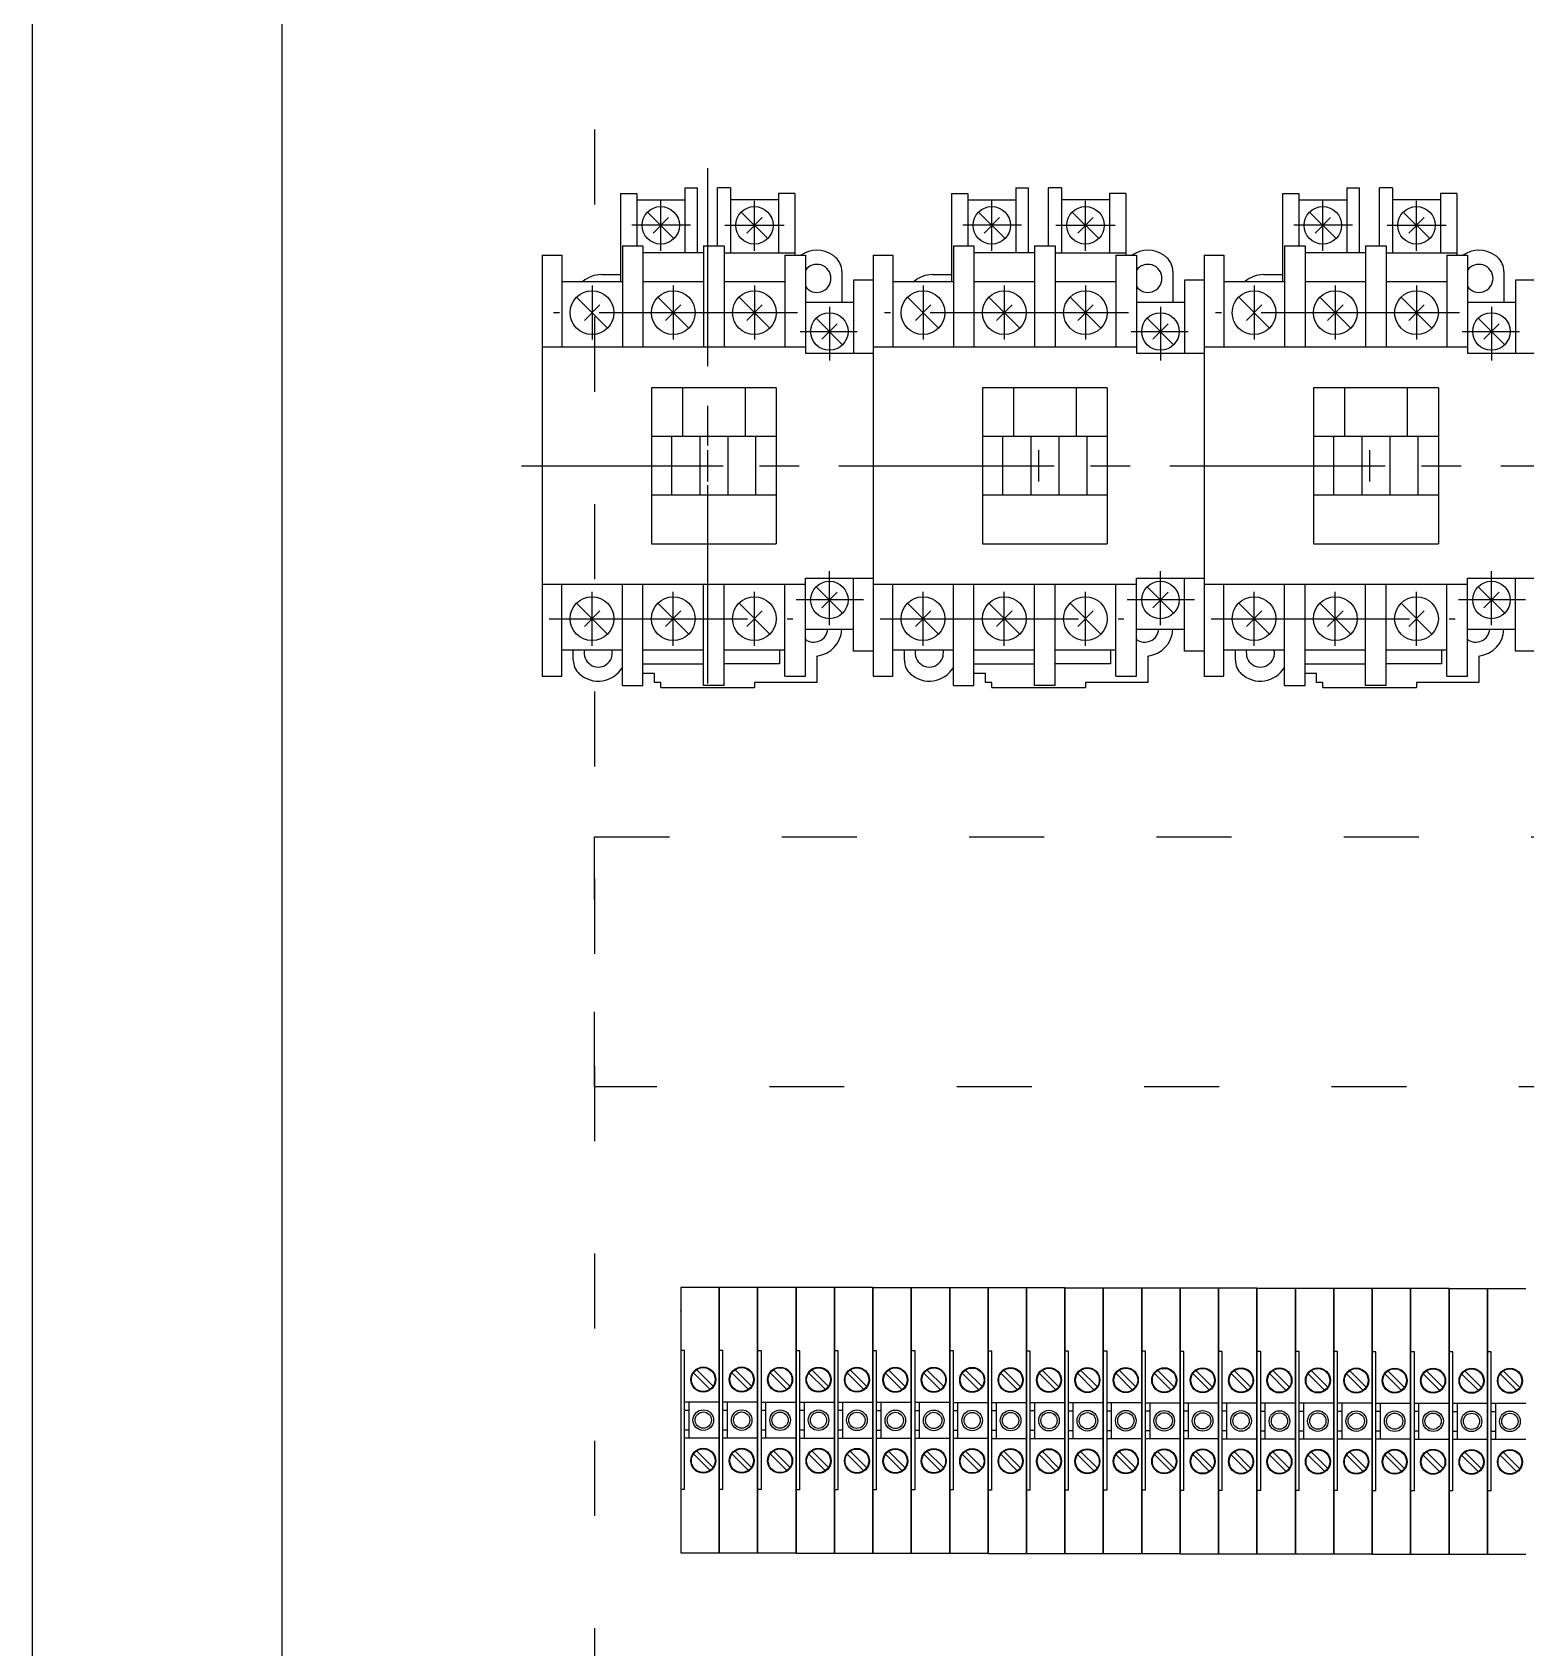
# Model space of a CAD drawing. Header units: millimetres. Extents: x 14879 to 38758, y -20740 to 1136.
# Drawn here: x 35722.1 to 35961.2, y -7383.9 to -7125.3 of the extents above; entities that cross this region are included whole.
import ezdxf

# ---------------------------------------------------------------- set-up
doc = ezdxf.new("R2010")
doc.units = ezdxf.units.MM
for name, pattern in [('ACAD_ISO03W100', [30, 12, -18]), ('CENTER', [50.8, 31.75, -6.35, 6.35, -6.35]), ('DOT', [0.559539, 0, -0.27977, 0, -0.27977])]:
    doc.linetypes.add(name, pattern=pattern)
for name, color, linetype in [('0A', 7, 'Continuous'), ('0B', 6, 'Continuous'), ('0C', 3, 'Continuous'), ('0D', 2, 'Continuous'), ('1', 7, 'Continuous'), ('10', 6, 'CENTER')]:
    doc.layers.add(name, color=color, linetype=linetype)

msp = doc.modelspace()

# ---------------------------------------------------------------- linework, layer by layer
for p, q in [((35722.11, -5908.36), (35722.11, -7898.36)), ((35762.11, -7858.36), (35762.11, -5948.36))]:
    msp.add_line(p, q)
at = {"color": 1, "linetype": 'ACAD_ISO03W100'}
for points in [[(35762.11, -6510.84), (35812.11, -6510.84), (35812.11, -7776.75), (35762.11, -7776.75)], [(35812.11, -7294.11), (35812.11, -7254.11), (36422.12, -7254.11), (36422.12, -7294.11)]]:
    msp.add_lwpolyline(points, close=True, dxfattribs=at)
at = {"layer": '0A', "color": 7, "linetype": 'Continuous'}
for p, q in [((35830.23, -7192.16), (35830.23, -7197.16)), ((35883.23, -7192.16), (35883.23, -7197.16)), ((35936.23, -7192.16), (35936.23, -7197.16)), ((35827.73, -7194.66), (35832.73, -7194.66)), ((35880.73, -7194.66), (35885.73, -7194.66)), ((35933.73, -7194.66), (35938.73, -7194.66))]:
    msp.add_line(p, q, dxfattribs=at)
at = {"layer": '0B', "color": 6, "linetype": 'Continuous'}
for p, q in [((35826.58, -7150.16), (35826.58, -7152.06)), ((35826.58, -7150.16), (35828.63, -7150.16)), ((35828.63, -7160.56), (35828.63, -7150.16)), ((35831.83, -7159.46), (35831.83, -7150.16)), ((35833.88, -7150.16), (35831.83, -7150.16)), ((35833.88, -7150.16), (35833.88, -7152.06)), ((35879.58, -7150.16), (35879.58, -7152.06)), ((35879.58, -7150.16), (35881.63, -7150.16)), ((35881.63, -7160.56), (35881.63, -7150.16)), ((35884.83, -7159.46), (35884.83, -7150.16)), ((35886.88, -7150.16), (35884.83, -7150.16)), ((35886.88, -7150.16), (35886.88, -7152.06)), ((35932.58, -7150.16), (35932.58, -7152.06)), ((35932.58, -7150.16), (35934.63, -7150.16)), ((35934.63, -7160.56), (35934.63, -7150.16)), ((35937.83, -7159.46), (35937.83, -7150.16)), ((35939.88, -7150.16), (35937.83, -7150.16)), ((35939.88, -7150.16), (35939.88, -7152.06)), ((35816.28, -7151.06), (35816.28, -7164.06)), ((35816.28, -7151.06), (35818.88, -7151.06)), ((35818.88, -7151.06), (35818.88, -7152.06)), ((35818.88, -7152.06), (35826.58, -7152.06)), ((35841.58, -7152.06), (35833.88, -7152.06)), ((35844.18, -7151.06), (35841.58, -7151.06)), ((35841.58, -7151.06), (35841.58, -7152.06)), ((35844.18, -7151.06), (35844.18, -7160.96)), ((35869.28, -7151.06), (35869.28, -7164.06)), ((35869.28, -7151.06), (35871.88, -7151.06)), ((35871.88, -7151.06), (35871.88, -7152.06)), ((35871.88, -7152.06), (35879.58, -7152.06)), ((35894.58, -7152.06), (35886.88, -7152.06)), ((35897.18, -7151.06), (35894.58, -7151.06)), ((35894.58, -7151.06), (35894.58, -7152.06)), ((35897.18, -7151.06), (35897.18, -7160.96)), ((35922.28, -7151.06), (35922.28, -7164.06)), ((35922.28, -7151.06), (35924.88, -7151.06)), ((35924.88, -7151.06), (35924.88, -7152.06)), ((35924.88, -7152.06), (35932.58, -7152.06)), ((35947.58, -7152.06), (35939.88, -7152.06)), ((35950.18, -7151.06), (35947.58, -7151.06)), ((35947.58, -7151.06), (35947.58, -7152.06)), ((35950.18, -7151.06), (35950.18, -7160.96)), ((35829.58, -7160.56), (35828.63, -7160.56)), ((35829.58, -7159.46), (35831.83, -7159.46)), ((35829.58, -7159.46), (35829.58, -7160.56)), ((35882.58, -7160.56), (35881.63, -7160.56)), ((35882.58, -7159.46), (35884.83, -7159.46)), ((35882.58, -7159.46), (35882.58, -7160.56)), ((35935.58, -7160.56), (35934.63, -7160.56)), ((35935.58, -7159.46), (35937.83, -7159.46)), ((35935.58, -7159.46), (35935.58, -7160.56)), ((35803.73, -7160.96), (35806.88, -7160.96)), ((35803.73, -7160.96), (35803.73, -7228.36)), ((35806.88, -7160.96), (35806.88, -7165.16)), ((35844.18, -7160.96), (35845.17, -7160.96)), ((35856.73, -7160.96), (35859.88, -7160.96)), ((35856.73, -7160.96), (35856.73, -7228.36)), ((35859.88, -7160.96), (35859.88, -7165.16)), ((35897.18, -7160.96), (35898.17, -7160.96)), ((35909.73, -7160.96), (35912.88, -7160.96)), ((35909.73, -7160.96), (35909.73, -7228.36)), ((35912.88, -7160.96), (35912.88, -7165.16)), ((35950.18, -7160.96), (35951.17, -7160.96)), ((35806.88, -7165.16), (35810.28, -7165.16)), ((35813.23, -7164.06), (35816.28, -7164.06)), ((35851.73, -7163.54), (35851.73, -7168.46)), ((35856.73, -7164.96), (35853.58, -7164.96)), ((35853.58, -7164.96), (35853.58, -7168.46)), ((35856.73, -7164.96), (35856.73, -7224.36)), ((35859.88, -7165.16), (35863.28, -7165.16)), ((35866.23, -7164.06), (35869.28, -7164.06)), ((35904.73, -7163.54), (35904.73, -7168.46)), ((35909.73, -7164.96), (35906.58, -7164.96)), ((35906.58, -7164.96), (35906.58, -7168.46)), ((35909.73, -7164.96), (35909.73, -7224.36)), ((35912.88, -7165.16), (35916.28, -7165.16)), ((35919.23, -7164.06), (35922.28, -7164.06)), ((35957.73, -7163.54), (35957.73, -7168.46)), ((35962.73, -7164.96), (35959.58, -7164.96)), ((35959.58, -7164.96), (35959.58, -7168.46)), ((35851.73, -7168.46), (35853.58, -7168.46)), ((35904.73, -7168.46), (35906.58, -7168.46)), ((35957.73, -7168.46), (35959.58, -7168.46)), ((35851.73, -7220.86), (35853.58, -7220.86)), ((35853.58, -7224.36), (35853.58, -7220.86)), ((35904.73, -7220.86), (35906.58, -7220.86)), ((35906.58, -7224.36), (35906.58, -7220.86)), ((35957.73, -7220.86), (35959.58, -7220.86)), ((35959.58, -7224.36), (35959.58, -7220.86)), ((35806.88, -7224.16), (35808.73, -7224.16)), ((35806.88, -7228.36), (35806.88, -7224.16)), ((35808.73, -7225.78), (35808.73, -7224.16)), ((35847.73, -7225.13), (35847.73, -7229.36)), ((35856.73, -7224.36), (35853.58, -7224.36)), ((35859.88, -7224.16), (35861.73, -7224.16)), ((35859.88, -7228.36), (35859.88, -7224.16)), ((35861.73, -7225.78), (35861.73, -7224.16)), ((35900.73, -7225.13), (35900.73, -7229.36)), ((35909.73, -7224.36), (35906.58, -7224.36)), ((35912.88, -7224.16), (35914.73, -7224.16)), ((35912.88, -7228.36), (35912.88, -7224.16)), ((35914.73, -7225.78), (35914.73, -7224.16)), ((35953.73, -7225.13), (35953.73, -7229.36)), ((35962.73, -7224.36), (35959.58, -7224.36)), ((35816.58, -7229.86), (35816.58, -7226.99)), ((35869.58, -7229.86), (35869.58, -7226.99)), ((35922.58, -7229.86), (35922.58, -7226.99)), ((35803.73, -7228.36), (35806.88, -7228.36)), ((35816.58, -7229.86), (35819.88, -7229.86)), ((35819.88, -7229.86), (35819.88, -7227.96)), ((35821.73, -7227.96), (35819.88, -7227.96)), ((35821.73, -7229.36), (35821.73, -7227.96)), ((35822.73, -7229.36), (35821.73, -7229.36)), ((35822.73, -7230.16), (35822.73, -7229.36)), ((35822.73, -7230.16), (35837.73, -7230.16)), ((35837.73, -7229.36), (35837.73, -7230.16)), ((35847.73, -7229.36), (35837.73, -7229.36)), ((35856.73, -7228.36), (35859.88, -7228.36)), ((35869.58, -7229.86), (35872.88, -7229.86)), ((35872.88, -7229.86), (35872.88, -7227.96)), ((35874.73, -7227.96), (35872.88, -7227.96)), ((35874.73, -7229.36), (35874.73, -7227.96)), ((35875.73, -7229.36), (35874.73, -7229.36)), ((35875.73, -7230.16), (35875.73, -7229.36)), ((35875.73, -7230.16), (35890.73, -7230.16)), ((35890.73, -7229.36), (35890.73, -7230.16)), ((35900.73, -7229.36), (35890.73, -7229.36)), ((35909.73, -7228.36), (35912.88, -7228.36)), ((35922.58, -7229.86), (35925.88, -7229.86)), ((35925.88, -7229.86), (35925.88, -7227.96)), ((35927.73, -7227.96), (35925.88, -7227.96)), ((35927.73, -7229.36), (35927.73, -7227.96)), ((35928.73, -7229.36), (35927.73, -7229.36)), ((35928.73, -7230.16), (35928.73, -7229.36)), ((35928.73, -7230.16), (35943.73, -7230.16)), ((35943.73, -7229.36), (35943.73, -7230.16)), ((35953.73, -7229.36), (35943.73, -7229.36))]:
    msp.add_line(p, q, dxfattribs=at)
for centre, radius, start, end in [((35847.73, -7164.66), 4.5, 55.3083, 124.692), ((35900.73, -7164.66), 4.5, 55.3083, 124.692), ((35953.73, -7164.66), 4.5, 55.3083, 124.692), ((35847.73, -7164.66), 4.5, 48.1896, 55.3083), ((35848.73, -7163.54), 3, 0, 48.1897), ((35900.73, -7164.66), 4.5, 48.1896, 55.3083), ((35901.73, -7163.54), 3, 0, 48.1897), ((35953.73, -7164.66), 4.5, 48.1896, 55.3083), ((35954.73, -7163.54), 3, 0, 48.1897), ((35813.23, -7168.56), 4.5, 90.0002, 130.927), ((35866.23, -7168.56), 4.5, 90.0002, 130.927), ((35919.23, -7168.56), 4.5, 90.0002, 130.927), ((35847.23, -7220.66), 4.5, 276.379, 357.453), ((35900.23, -7220.66), 4.5, 276.379, 357.453), ((35953.23, -7220.66), 4.5, 276.379, 357.453), ((35811.73, -7225.78), 3, 180, 228.19), ((35812.73, -7224.66), 4.5, 228.19, 328.822), ((35864.73, -7225.78), 3, 180, 228.19), ((35865.73, -7224.66), 4.5, 228.19, 328.822), ((35917.73, -7225.78), 3, 180, 228.19), ((35918.73, -7224.66), 4.5, 228.19, 328.822)]:
    msp.add_arc(centre, radius, start, end, dxfattribs=at)
at = {"layer": '0C', "color": 3, "linetype": 'Continuous'}
for p, q in [((35818.88, -7152.06), (35818.88, -7159.46)), ((35826.58, -7152.06), (35826.58, -7160.56)), ((35833.88, -7152.06), (35833.88, -7160.56)), ((35841.58, -7152.06), (35841.58, -7160.56)), ((35871.88, -7152.06), (35871.88, -7159.46)), ((35879.58, -7152.06), (35879.58, -7160.56)), ((35886.88, -7152.06), (35886.88, -7160.56)), ((35894.58, -7152.06), (35894.58, -7160.56)), ((35924.88, -7152.06), (35924.88, -7159.46)), ((35932.58, -7152.06), (35932.58, -7160.56)), ((35939.88, -7152.06), (35939.88, -7160.56)), ((35947.58, -7152.06), (35947.58, -7160.56)), ((35816.58, -7159.46), (35819.88, -7159.46)), ((35816.58, -7159.46), (35816.58, -7175.66)), ((35819.88, -7159.46), (35819.88, -7175.66)), ((35828.63, -7160.56), (35819.88, -7160.56)), ((35829.58, -7160.56), (35829.58, -7175.66)), ((35831.83, -7159.46), (35832.88, -7159.46)), ((35832.88, -7159.46), (35832.88, -7175.66)), ((35832.88, -7160.56), (35844.18, -7160.56)), ((35869.58, -7159.46), (35872.88, -7159.46)), ((35869.58, -7159.46), (35869.58, -7175.66)), ((35872.88, -7159.46), (35872.88, -7175.66)), ((35881.63, -7160.56), (35872.88, -7160.56)), ((35882.58, -7160.56), (35882.58, -7175.66)), ((35884.83, -7159.46), (35885.88, -7159.46)), ((35885.88, -7159.46), (35885.88, -7175.66)), ((35885.88, -7160.56), (35897.18, -7160.56)), ((35922.58, -7159.46), (35925.88, -7159.46)), ((35922.58, -7159.46), (35922.58, -7175.66)), ((35925.88, -7159.46), (35925.88, -7175.66)), ((35934.63, -7160.56), (35925.88, -7160.56)), ((35935.58, -7160.56), (35935.58, -7175.66)), ((35937.83, -7159.46), (35938.88, -7159.46)), ((35938.88, -7159.46), (35938.88, -7175.66)), ((35938.88, -7160.56), (35950.18, -7160.56)), ((35842.58, -7160.96), (35844.18, -7160.96)), ((35842.58, -7160.96), (35842.58, -7175.66)), ((35845.17, -7160.96), (35845.88, -7160.96)), ((35845.88, -7160.96), (35845.88, -7176.66)), ((35895.58, -7160.96), (35897.18, -7160.96)), ((35895.58, -7160.96), (35895.58, -7175.66)), ((35898.17, -7160.96), (35898.88, -7160.96)), ((35898.88, -7160.96), (35898.88, -7176.66)), ((35948.58, -7160.96), (35950.18, -7160.96)), ((35948.58, -7160.96), (35948.58, -7175.66)), ((35951.17, -7160.96), (35951.88, -7160.96)), ((35951.88, -7160.96), (35951.88, -7176.66)), ((35806.88, -7165.16), (35806.88, -7175.66)), ((35810.28, -7165.16), (35816.18, -7165.16)), ((35816.18, -7165.16), (35816.58, -7165.16)), ((35816.28, -7164.06), (35816.28, -7165.16)), ((35819.88, -7165.16), (35829.58, -7165.16)), ((35832.88, -7165.16), (35842.58, -7165.16)), ((35859.88, -7165.16), (35859.88, -7175.66)), ((35863.28, -7165.16), (35869.18, -7165.16)), ((35869.18, -7165.16), (35869.58, -7165.16)), ((35869.28, -7164.06), (35869.28, -7165.16)), ((35872.88, -7165.16), (35882.58, -7165.16)), ((35885.88, -7165.16), (35895.58, -7165.16)), ((35912.88, -7165.16), (35912.88, -7175.66)), ((35916.28, -7165.16), (35922.18, -7165.16)), ((35922.18, -7165.16), (35922.58, -7165.16)), ((35922.28, -7164.06), (35922.28, -7165.16)), ((35925.88, -7165.16), (35935.58, -7165.16)), ((35938.88, -7165.16), (35948.58, -7165.16)), ((35845.88, -7168.46), (35851.73, -7168.46)), ((35853.58, -7168.46), (35853.58, -7176.66)), ((35898.88, -7168.46), (35904.73, -7168.46)), ((35906.58, -7168.46), (35906.58, -7176.66)), ((35951.88, -7168.46), (35957.73, -7168.46)), ((35959.58, -7168.46), (35959.58, -7176.66)), ((35845.88, -7175.66), (35803.73, -7175.66)), ((35898.88, -7175.66), (35856.73, -7175.66)), ((35951.88, -7175.66), (35909.73, -7175.66)), ((35845.88, -7176.66), (35856.73, -7176.66)), ((35898.88, -7176.66), (35909.73, -7176.66)), ((35951.88, -7176.66), (35962.73, -7176.66)), ((35821.23, -7182.16), (35821.23, -7207.16)), ((35841.23, -7182.16), (35821.23, -7182.16)), ((35826.23, -7182.16), (35826.23, -7189.96)), ((35836.23, -7182.16), (35836.23, -7189.96)), ((35841.23, -7182.16), (35841.23, -7207.16)), ((35874.23, -7182.16), (35874.23, -7207.16)), ((35894.23, -7182.16), (35874.23, -7182.16)), ((35879.23, -7182.16), (35879.23, -7189.96)), ((35889.23, -7182.16), (35889.23, -7189.96)), ((35894.23, -7182.16), (35894.23, -7207.16)), ((35927.23, -7182.16), (35927.23, -7207.16)), ((35947.23, -7182.16), (35927.23, -7182.16)), ((35932.23, -7182.16), (35932.23, -7189.96)), ((35942.23, -7182.16), (35942.23, -7189.96)), ((35947.23, -7182.16), (35947.23, -7207.16)), ((35841.23, -7189.96), (35821.23, -7189.96)), ((35824.48, -7199.36), (35824.48, -7189.96)), ((35828.98, -7189.96), (35828.98, -7199.36)), ((35833.48, -7189.96), (35833.48, -7199.36)), ((35837.98, -7199.36), (35837.98, -7189.96)), ((35894.23, -7189.96), (35874.23, -7189.96)), ((35877.48, -7199.36), (35877.48, -7189.96)), ((35881.98, -7189.96), (35881.98, -7199.36)), ((35886.48, -7189.96), (35886.48, -7199.36)), ((35890.98, -7199.36), (35890.98, -7189.96)), ((35947.23, -7189.96), (35927.23, -7189.96)), ((35930.48, -7199.36), (35930.48, -7189.96)), ((35934.98, -7189.96), (35934.98, -7199.36)), ((35939.48, -7189.96), (35939.48, -7199.36)), ((35943.98, -7199.36), (35943.98, -7189.96)), ((35841.23, -7199.36), (35821.23, -7199.36)), ((35894.23, -7199.36), (35874.23, -7199.36)), ((35947.23, -7199.36), (35927.23, -7199.36)), ((35821.23, -7207.16), (35841.23, -7207.16)), ((35874.23, -7207.16), (35894.23, -7207.16)), ((35927.23, -7207.16), (35947.23, -7207.16)), ((35845.88, -7213.66), (35803.73, -7213.66)), ((35806.88, -7224.16), (35806.88, -7213.66)), ((35816.58, -7222.33), (35816.58, -7213.66)), ((35819.88, -7227.96), (35819.88, -7213.66)), ((35829.58, -7229.86), (35829.58, -7213.66)), ((35832.88, -7229.86), (35832.88, -7213.66)), ((35842.58, -7228.36), (35842.58, -7213.66)), ((35845.88, -7212.66), (35856.73, -7212.66)), ((35845.88, -7228.36), (35845.88, -7212.66)), ((35853.58, -7220.86), (35853.58, -7212.66)), ((35898.88, -7213.66), (35856.73, -7213.66)), ((35859.88, -7224.16), (35859.88, -7213.66)), ((35869.58, -7222.33), (35869.58, -7213.66)), ((35872.88, -7227.96), (35872.88, -7213.66)), ((35882.58, -7229.86), (35882.58, -7213.66)), ((35885.88, -7229.86), (35885.88, -7213.66)), ((35895.58, -7228.36), (35895.58, -7213.66)), ((35898.88, -7212.66), (35909.73, -7212.66)), ((35898.88, -7228.36), (35898.88, -7212.66)), ((35906.58, -7220.86), (35906.58, -7212.66)), ((35951.88, -7213.66), (35909.73, -7213.66)), ((35912.88, -7224.16), (35912.88, -7213.66)), ((35922.58, -7222.33), (35922.58, -7213.66)), ((35925.88, -7227.96), (35925.88, -7213.66)), ((35935.58, -7229.86), (35935.58, -7213.66)), ((35938.88, -7229.86), (35938.88, -7213.66)), ((35948.58, -7228.36), (35948.58, -7213.66)), ((35951.88, -7212.66), (35962.73, -7212.66)), ((35951.88, -7228.36), (35951.88, -7212.66)), ((35959.58, -7220.86), (35959.58, -7212.66)), ((35816.58, -7226.99), (35816.58, -7222.33)), ((35845.88, -7220.86), (35851.73, -7220.86)), ((35869.58, -7226.99), (35869.58, -7222.33)), ((35898.88, -7220.86), (35904.73, -7220.86)), ((35922.58, -7226.99), (35922.58, -7222.33)), ((35951.88, -7220.86), (35957.73, -7220.86)), ((35808.73, -7224.16), (35816.58, -7224.16)), ((35819.88, -7224.16), (35829.58, -7224.16)), ((35832.88, -7224.16), (35842.58, -7224.16)), ((35841.73, -7224.16), (35841.73, -7226.36)), ((35861.73, -7224.16), (35869.58, -7224.16)), ((35872.88, -7224.16), (35882.58, -7224.16)), ((35885.88, -7224.16), (35895.58, -7224.16)), ((35894.73, -7224.16), (35894.73, -7226.36)), ((35914.73, -7224.16), (35922.58, -7224.16)), ((35925.88, -7224.16), (35935.58, -7224.16)), ((35938.88, -7224.16), (35948.58, -7224.16)), ((35947.73, -7224.16), (35947.73, -7226.36)), ((35819.88, -7226.36), (35829.58, -7226.36)), ((35841.73, -7226.36), (35832.88, -7226.36)), ((35872.88, -7226.36), (35882.58, -7226.36)), ((35894.73, -7226.36), (35885.88, -7226.36)), ((35925.88, -7226.36), (35935.58, -7226.36)), ((35947.73, -7226.36), (35938.88, -7226.36)), ((35832.88, -7229.86), (35829.58, -7229.86)), ((35842.58, -7228.36), (35845.88, -7228.36)), ((35885.88, -7229.86), (35882.58, -7229.86)), ((35895.58, -7228.36), (35898.88, -7228.36)), ((35938.88, -7229.86), (35935.58, -7229.86)), ((35948.58, -7228.36), (35951.88, -7228.36))]:
    msp.add_line(p, q, dxfattribs=at)
for centre, start, end in [((35847.73, -7164.66), 214.692, 145.308), ((35900.73, -7164.66), 214.692, 145.308), ((35953.73, -7164.66), 214.692, 145.308), ((35847.23, -7220.66), 233.13, 354.9), ((35900.23, -7220.66), 233.13, 354.9), ((35953.23, -7220.66), 233.13, 354.9), ((35812.73, -7224.66), 167.161, 12.84), ((35865.73, -7224.66), 167.161, 12.84), ((35918.73, -7224.66), 167.161, 12.84)]:
    msp.add_arc(centre, 2.25, start, end, dxfattribs=at)
at = {"layer": '0D', "color": 2, "linetype": 'Continuous'}
for p, q in [((35824.85, -7158.28), (35820.61, -7154.04)), ((35821.5, -7157.4), (35823.97, -7154.92)), ((35839.85, -7158.28), (35835.61, -7154.04)), ((35836.5, -7157.4), (35838.97, -7154.92)), ((35877.85, -7158.28), (35873.61, -7154.04)), ((35874.5, -7157.4), (35876.97, -7154.92)), ((35892.85, -7158.28), (35888.61, -7154.04)), ((35889.5, -7157.4), (35891.97, -7154.92)), ((35930.85, -7158.28), (35926.61, -7154.04)), ((35927.5, -7157.4), (35929.97, -7154.92)), ((35945.85, -7158.28), (35941.61, -7154.04)), ((35942.5, -7157.4), (35944.97, -7154.92)), ((35809.26, -7167.68), (35814.21, -7172.63)), ((35822.26, -7167.68), (35827.21, -7172.63)), ((35835.26, -7167.68), (35840.21, -7172.63)), ((35862.26, -7167.68), (35867.21, -7172.63)), ((35875.26, -7167.68), (35880.21, -7172.63)), ((35888.26, -7167.68), (35893.21, -7172.63)), ((35915.26, -7167.68), (35920.21, -7172.63)), ((35928.26, -7167.68), (35933.21, -7172.63)), ((35941.26, -7167.68), (35946.21, -7172.63)), ((35812.97, -7168.92), (35810.5, -7171.4)), ((35825.97, -7168.92), (35823.5, -7171.4)), ((35838.97, -7168.92), (35836.5, -7171.4)), ((35865.97, -7168.92), (35863.5, -7171.4)), ((35878.97, -7168.92), (35876.5, -7171.4)), ((35891.97, -7168.92), (35889.5, -7171.4)), ((35918.97, -7168.92), (35916.5, -7171.4)), ((35931.97, -7168.92), (35929.5, -7171.4)), ((35944.97, -7168.92), (35942.5, -7171.4)), ((35851.85, -7175.28), (35847.61, -7171.04)), ((35848.5, -7174.4), (35850.97, -7171.92)), ((35904.85, -7175.28), (35900.61, -7171.04)), ((35901.5, -7174.4), (35903.97, -7171.92)), ((35957.85, -7175.28), (35953.61, -7171.04)), ((35954.5, -7174.4), (35956.97, -7171.92)), ((35851.85, -7218.28), (35847.61, -7214.04)), ((35848.5, -7217.4), (35850.97, -7214.92)), ((35904.85, -7218.28), (35900.61, -7214.04)), ((35901.5, -7217.4), (35903.97, -7214.92)), ((35957.85, -7218.28), (35953.61, -7214.04)), ((35954.5, -7217.4), (35956.97, -7214.92)), ((35809.26, -7216.68), (35814.21, -7221.63)), ((35822.26, -7216.68), (35827.21, -7221.63)), ((35835.26, -7216.68), (35840.21, -7221.63)), ((35862.26, -7216.68), (35867.21, -7221.63)), ((35875.26, -7216.68), (35880.21, -7221.63)), ((35888.26, -7216.68), (35893.21, -7221.63)), ((35915.26, -7216.68), (35920.21, -7221.63)), ((35928.26, -7216.68), (35933.21, -7221.63)), ((35941.26, -7216.68), (35946.21, -7221.63)), ((35812.97, -7217.92), (35810.5, -7220.4)), ((35825.97, -7217.92), (35823.5, -7220.4)), ((35838.97, -7217.92), (35836.5, -7220.4)), ((35865.97, -7217.92), (35863.5, -7220.4)), ((35878.97, -7217.92), (35876.5, -7220.4)), ((35891.97, -7217.92), (35889.5, -7220.4)), ((35918.97, -7217.92), (35916.5, -7220.4)), ((35931.97, -7217.92), (35929.5, -7220.4)), ((35944.97, -7217.92), (35942.5, -7220.4))]:
    msp.add_line(p, q, dxfattribs=at)
for centre, radius in [((35822.73, -7156.16), 3), ((35837.73, -7156.16), 3), ((35875.73, -7156.16), 3), ((35890.73, -7156.16), 3), ((35928.73, -7156.16), 3), ((35943.73, -7156.16), 3), ((35811.73, -7170.16), 3.5), ((35824.73, -7170.16), 3.5), ((35837.73, -7170.16), 3.5), ((35864.73, -7170.16), 3.5), ((35877.73, -7170.16), 3.5), ((35890.73, -7170.16), 3.5), ((35917.73, -7170.16), 3.5), ((35930.73, -7170.16), 3.5), ((35943.73, -7170.16), 3.5), ((35849.73, -7173.16), 3), ((35902.73, -7173.16), 3), ((35955.73, -7173.16), 3), ((35849.73, -7216.16), 3), ((35902.73, -7216.16), 3), ((35955.73, -7216.16), 3), ((35811.73, -7219.16), 3.5), ((35824.73, -7219.16), 3.5), ((35837.73, -7219.16), 3.5), ((35864.73, -7219.16), 3.5), ((35877.73, -7219.16), 3.5), ((35890.73, -7219.16), 3.5), ((35917.73, -7219.16), 3.5), ((35930.73, -7219.16), 3.5), ((35943.73, -7219.16), 3.5)]:
    msp.add_circle(centre, radius, dxfattribs=at)
at = {"layer": '1', "color": 7}
for p, q in [((35825.94, -7326.25), (35825.94, -7336.37)), ((35832.09, -7326.25), (35825.94, -7326.25)), ((35832.09, -7368.77), (35832.09, -7326.25)), ((35832.09, -7326.25), (35832.09, -7336.37)), ((35838.24, -7326.25), (35832.09, -7326.25)), ((35838.24, -7368.77), (35838.24, -7326.25)), ((35838.24, -7326.26), (35838.24, -7336.38)), ((35844.39, -7326.26), (35838.24, -7326.26)), ((35844.39, -7368.78), (35844.39, -7326.26)), ((35844.39, -7326.27), (35844.39, -7336.4)), ((35850.54, -7326.27), (35844.39, -7326.27)), ((35850.54, -7368.8), (35850.54, -7326.27)), ((35850.54, -7326.28), (35850.54, -7336.41)), ((35856.69, -7326.28), (35850.54, -7326.28)), ((35856.69, -7368.81), (35856.69, -7326.28)), ((35856.69, -7326.3), (35856.69, -7336.42)), ((35862.84, -7326.3), (35856.69, -7326.3)), ((35862.84, -7368.82), (35862.84, -7326.3)), ((35862.84, -7326.3), (35862.84, -7336.42)), ((35868.99, -7326.3), (35862.84, -7326.3)), ((35868.99, -7368.82), (35868.99, -7326.3)), ((35868.99, -7326.31), (35868.99, -7336.43)), ((35875.14, -7326.31), (35868.99, -7326.31)), ((35875.14, -7368.83), (35875.14, -7326.31)), ((35875.14, -7326.32), (35875.14, -7336.45)), ((35881.29, -7326.32), (35875.14, -7326.32)), ((35881.29, -7368.85), (35881.29, -7326.32)), ((35881.29, -7326.33), (35881.29, -7336.46)), ((35887.44, -7326.33), (35881.29, -7326.33)), ((35887.44, -7368.86), (35887.44, -7326.33)), ((35887.44, -7326.35), (35887.44, -7336.47)), ((35893.59, -7326.35), (35887.44, -7326.35)), ((35893.59, -7368.87), (35893.59, -7326.35)), ((35893.59, -7326.35), (35893.59, -7336.47)), ((35899.74, -7326.35), (35893.59, -7326.35)), ((35899.74, -7368.87), (35899.74, -7326.35)), ((35899.74, -7326.36), (35899.74, -7336.48)), ((35905.89, -7326.36), (35899.74, -7326.36)), ((35905.89, -7368.88), (35905.89, -7326.36)), ((35905.89, -7326.37), (35905.89, -7336.5)), ((35912.04, -7326.37), (35905.89, -7326.37)), ((35912.04, -7368.9), (35912.04, -7326.37)), ((35912.04, -7326.38), (35912.04, -7336.51)), ((35918.19, -7326.38), (35912.04, -7326.38)), ((35918.19, -7368.91), (35918.19, -7326.38)), ((35918.19, -7326.4), (35918.19, -7336.52)), ((35924.34, -7326.4), (35918.19, -7326.4)), ((35924.34, -7368.92), (35924.34, -7326.4)), ((35924.34, -7326.4), (35924.34, -7336.52)), ((35930.49, -7326.4), (35924.34, -7326.4)), ((35930.49, -7368.92), (35930.49, -7326.4)), ((35930.49, -7326.41), (35930.49, -7336.53)), ((35936.64, -7326.41), (35930.49, -7326.41)), ((35936.64, -7368.93), (35936.64, -7326.41)), ((35936.64, -7326.42), (35936.64, -7336.55)), ((35942.79, -7326.42), (35936.64, -7326.42)), ((35942.79, -7368.95), (35942.79, -7326.42)), ((35942.79, -7326.43), (35942.79, -7336.56)), ((35948.94, -7326.43), (35942.79, -7326.43)), ((35948.94, -7368.96), (35948.94, -7326.43)), ((35948.94, -7326.45), (35948.94, -7336.57)), ((35955.09, -7326.45), (35948.94, -7326.45)), ((35955.09, -7368.97), (35955.09, -7326.45)), ((35955.09, -7326.45), (35955.09, -7336.57)), ((35961.24, -7326.45), (35955.09, -7326.45)), ((35826.54, -7336.37), (35825.94, -7336.37)), ((35825.94, -7336.37), (35825.94, -7358.62)), ((35826.54, -7358.62), (35826.54, -7336.37)), ((35832.69, -7336.37), (35832.09, -7336.37)), ((35832.09, -7336.37), (35832.09, -7358.62)), ((35832.69, -7358.62), (35832.69, -7336.37)), ((35838.84, -7336.38), (35838.24, -7336.38)), ((35838.24, -7336.38), (35838.24, -7358.63)), ((35838.84, -7358.63), (35838.84, -7336.38)), ((35844.99, -7336.4), (35844.39, -7336.4)), ((35844.39, -7336.4), (35844.39, -7358.65)), ((35844.99, -7358.65), (35844.99, -7336.4)), ((35851.14, -7336.41), (35850.54, -7336.41)), ((35850.54, -7336.41), (35850.54, -7358.66)), ((35851.14, -7358.66), (35851.14, -7336.41)), ((35857.29, -7336.42), (35856.69, -7336.42)), ((35856.69, -7336.42), (35856.69, -7358.67)), ((35857.29, -7358.67), (35857.29, -7336.42)), ((35863.44, -7336.42), (35862.84, -7336.42)), ((35862.84, -7336.42), (35862.84, -7358.67)), ((35863.44, -7358.67), (35863.44, -7336.42)), ((35869.59, -7336.43), (35868.99, -7336.43)), ((35868.99, -7336.43), (35868.99, -7358.68)), ((35869.59, -7358.68), (35869.59, -7336.43)), ((35875.74, -7336.45), (35875.14, -7336.45)), ((35875.14, -7336.45), (35875.14, -7358.7)), ((35875.74, -7358.7), (35875.74, -7336.45)), ((35881.89, -7336.46), (35881.29, -7336.46)), ((35881.29, -7336.46), (35881.29, -7358.71)), ((35881.89, -7358.71), (35881.89, -7336.46)), ((35888.04, -7336.47), (35887.44, -7336.47)), ((35887.44, -7336.47), (35887.44, -7358.72)), ((35888.04, -7358.72), (35888.04, -7336.47)), ((35894.19, -7336.47), (35893.59, -7336.47)), ((35893.59, -7336.47), (35893.59, -7358.72)), ((35894.19, -7358.72), (35894.19, -7336.47)), ((35900.34, -7336.48), (35899.74, -7336.48)), ((35899.74, -7336.48), (35899.74, -7358.73)), ((35900.34, -7358.73), (35900.34, -7336.48)), ((35906.49, -7336.5), (35905.89, -7336.5)), ((35905.89, -7336.5), (35905.89, -7358.75)), ((35906.49, -7358.75), (35906.49, -7336.5)), ((35912.64, -7336.51), (35912.04, -7336.51)), ((35912.04, -7336.51), (35912.04, -7358.76)), ((35912.64, -7358.76), (35912.64, -7336.51)), ((35918.79, -7336.52), (35918.19, -7336.52)), ((35918.19, -7336.52), (35918.19, -7358.77)), ((35918.79, -7358.77), (35918.79, -7336.52)), ((35924.94, -7336.52), (35924.34, -7336.52)), ((35924.34, -7336.52), (35924.34, -7358.77)), ((35924.94, -7358.77), (35924.94, -7336.52)), ((35931.09, -7336.53), (35930.49, -7336.53)), ((35930.49, -7336.53), (35930.49, -7358.78)), ((35931.09, -7358.78), (35931.09, -7336.53)), ((35937.24, -7336.55), (35936.64, -7336.55)), ((35936.64, -7336.55), (35936.64, -7358.8)), ((35937.24, -7358.8), (35937.24, -7336.55)), ((35943.39, -7336.56), (35942.79, -7336.56)), ((35942.79, -7336.56), (35942.79, -7358.81)), ((35943.39, -7358.81), (35943.39, -7336.56)), ((35949.54, -7336.57), (35948.94, -7336.57)), ((35948.94, -7336.57), (35948.94, -7358.82)), ((35949.54, -7358.82), (35949.54, -7336.57)), ((35955.69, -7336.57), (35955.09, -7336.57)), ((35955.09, -7336.57), (35955.09, -7358.82)), ((35955.69, -7358.82), (35955.69, -7336.57)), ((35830.58, -7342.53), (35828.01, -7339.96)), ((35828.51, -7339.46), (35831.08, -7342.03)), ((35836.73, -7342.53), (35834.16, -7339.96)), ((35834.66, -7339.46), (35837.23, -7342.03)), ((35842.88, -7342.54), (35840.31, -7339.97)), ((35840.81, -7339.48), (35843.38, -7342.04)), ((35849.03, -7342.55), (35846.46, -7339.98)), ((35846.96, -7339.49), (35849.53, -7342.06)), ((35855.18, -7342.56), (35852.61, -7340)), ((35853.11, -7339.5), (35855.68, -7342.07)), ((35861.33, -7342.58), (35858.76, -7340.01)), ((35859.26, -7339.51), (35861.83, -7342.08)), ((35867.48, -7342.58), (35864.91, -7340.01)), ((35865.41, -7339.51), (35867.98, -7342.08)), ((35873.63, -7342.59), (35871.06, -7340.02)), ((35871.56, -7339.53), (35874.13, -7342.09)), ((35879.78, -7342.6), (35877.21, -7340.03)), ((35877.71, -7339.54), (35880.28, -7342.11)), ((35885.93, -7342.61), (35883.36, -7340.05)), ((35883.86, -7339.55), (35886.43, -7342.12)), ((35892.08, -7342.63), (35889.51, -7340.06)), ((35890.01, -7339.56), (35892.58, -7342.13)), ((35898.23, -7342.63), (35895.66, -7340.06)), ((35896.16, -7339.56), (35898.73, -7342.13)), ((35904.38, -7342.64), (35901.81, -7340.07)), ((35902.31, -7339.58), (35904.88, -7342.14)), ((35910.53, -7342.65), (35907.96, -7340.08)), ((35908.46, -7339.59), (35911.03, -7342.16)), ((35916.68, -7342.66), (35914.11, -7340.1)), ((35914.61, -7339.6), (35917.18, -7342.17)), ((35922.83, -7342.68), (35920.26, -7340.11)), ((35920.76, -7339.61), (35923.33, -7342.18)), ((35928.98, -7342.68), (35926.41, -7340.11)), ((35926.91, -7339.61), (35929.48, -7342.18)), ((35935.13, -7342.69), (35932.56, -7340.12)), ((35933.06, -7339.63), (35935.63, -7342.19)), ((35941.28, -7342.7), (35938.71, -7340.13)), ((35939.21, -7339.64), (35941.78, -7342.21)), ((35947.43, -7342.71), (35944.86, -7340.15)), ((35945.36, -7339.65), (35947.93, -7342.22)), ((35953.58, -7342.73), (35951.01, -7340.16)), ((35951.51, -7339.66), (35954.08, -7342.23)), ((35959.73, -7342.73), (35957.16, -7340.16)), ((35957.66, -7339.66), (35960.23, -7342.23)), ((35832.09, -7344.65), (35826.54, -7344.65)), ((35826.54, -7345.9), (35827.27, -7345.9)), ((35827.27, -7345.9), (35827.27, -7344.65)), ((35827.27, -7349.1), (35827.27, -7345.9)), ((35838.24, -7344.65), (35832.69, -7344.65)), ((35832.69, -7345.9), (35833.42, -7345.9)), ((35833.42, -7345.9), (35833.42, -7344.65)), ((35833.42, -7349.1), (35833.42, -7345.9)), ((35844.39, -7344.66), (35838.84, -7344.66)), ((35838.84, -7345.91), (35839.57, -7345.91)), ((35839.57, -7345.91), (35839.57, -7344.66)), ((35839.57, -7349.11), (35839.57, -7345.91)), ((35850.54, -7344.67), (35844.99, -7344.67)), ((35844.99, -7345.92), (35845.72, -7345.92)), ((35845.72, -7345.92), (35845.72, -7344.67)), ((35845.72, -7349.12), (35845.72, -7345.92)), ((35856.69, -7344.68), (35851.14, -7344.68)), ((35851.14, -7345.93), (35851.87, -7345.93)), ((35851.87, -7345.93), (35851.87, -7344.68)), ((35851.87, -7349.13), (35851.87, -7345.93)), ((35862.84, -7344.7), (35857.29, -7344.7)), ((35857.29, -7345.95), (35858.02, -7345.95)), ((35858.02, -7345.95), (35858.02, -7344.7)), ((35858.02, -7349.15), (35858.02, -7345.95)), ((35868.99, -7344.7), (35863.44, -7344.7)), ((35863.44, -7345.95), (35864.17, -7345.95)), ((35864.17, -7345.95), (35864.17, -7344.7)), ((35864.17, -7349.15), (35864.17, -7345.95)), ((35875.14, -7344.71), (35869.59, -7344.71)), ((35869.59, -7345.96), (35870.32, -7345.96)), ((35870.32, -7345.96), (35870.32, -7344.71)), ((35870.32, -7349.16), (35870.32, -7345.96)), ((35881.29, -7344.72), (35875.74, -7344.72)), ((35875.74, -7345.97), (35876.47, -7345.97)), ((35876.47, -7345.97), (35876.47, -7344.72)), ((35876.47, -7349.17), (35876.47, -7345.97)), ((35887.44, -7344.73), (35881.89, -7344.73)), ((35881.89, -7345.98), (35882.62, -7345.98)), ((35882.62, -7345.98), (35882.62, -7344.73)), ((35882.62, -7349.18), (35882.62, -7345.98)), ((35893.59, -7344.75), (35888.04, -7344.75)), ((35888.04, -7346), (35888.77, -7346)), ((35888.77, -7346), (35888.77, -7344.75)), ((35888.77, -7349.2), (35888.77, -7346)), ((35899.74, -7344.75), (35894.19, -7344.75)), ((35894.19, -7346), (35894.92, -7346)), ((35894.92, -7346), (35894.92, -7344.75)), ((35894.92, -7349.2), (35894.92, -7346)), ((35905.89, -7344.76), (35900.34, -7344.76)), ((35900.34, -7346.01), (35901.07, -7346.01)), ((35901.07, -7346.01), (35901.07, -7344.76)), ((35901.07, -7349.21), (35901.07, -7346.01)), ((35912.04, -7344.77), (35906.49, -7344.77)), ((35906.49, -7346.02), (35907.22, -7346.02)), ((35907.22, -7346.02), (35907.22, -7344.77)), ((35907.22, -7349.22), (35907.22, -7346.02)), ((35918.19, -7344.78), (35912.64, -7344.78)), ((35912.64, -7346.03), (35913.37, -7346.03)), ((35913.37, -7346.03), (35913.37, -7344.78)), ((35913.37, -7349.23), (35913.37, -7346.03)), ((35924.34, -7344.8), (35918.79, -7344.8)), ((35918.79, -7346.05), (35919.52, -7346.05)), ((35919.52, -7346.05), (35919.52, -7344.8)), ((35919.52, -7349.25), (35919.52, -7346.05)), ((35930.49, -7344.8), (35924.94, -7344.8)), ((35924.94, -7346.05), (35925.67, -7346.05)), ((35925.67, -7346.05), (35925.67, -7344.8)), ((35925.67, -7349.25), (35925.67, -7346.05)), ((35936.64, -7344.81), (35931.09, -7344.81)), ((35931.09, -7346.06), (35931.82, -7346.06)), ((35931.82, -7346.06), (35931.82, -7344.81)), ((35931.82, -7349.26), (35931.82, -7346.06)), ((35942.79, -7344.82), (35937.24, -7344.82)), ((35937.24, -7346.07), (35937.97, -7346.07)), ((35937.97, -7346.07), (35937.97, -7344.82)), ((35937.97, -7349.27), (35937.97, -7346.07)), ((35948.94, -7344.83), (35943.39, -7344.83)), ((35943.39, -7346.08), (35944.12, -7346.08)), ((35944.12, -7346.08), (35944.12, -7344.83)), ((35944.12, -7349.28), (35944.12, -7346.08)), ((35955.09, -7344.85), (35949.54, -7344.85)), ((35949.54, -7346.1), (35950.27, -7346.1)), ((35950.27, -7346.1), (35950.27, -7344.85)), ((35950.27, -7349.3), (35950.27, -7346.1)), ((35961.24, -7344.85), (35955.69, -7344.85)), ((35955.69, -7346.1), (35956.42, -7346.1)), ((35956.42, -7346.1), (35956.42, -7344.85)), ((35956.42, -7349.3), (35956.42, -7346.1)), ((35827.27, -7349.1), (35826.54, -7349.1)), ((35827.27, -7350.35), (35827.27, -7349.1)), ((35833.42, -7349.1), (35832.69, -7349.1)), ((35833.42, -7350.35), (35833.42, -7349.1)), ((35839.57, -7349.11), (35838.84, -7349.11)), ((35839.57, -7350.36), (35839.57, -7349.11)), ((35845.72, -7349.12), (35844.99, -7349.12)), ((35845.72, -7350.37), (35845.72, -7349.12)), ((35851.87, -7349.13), (35851.14, -7349.13)), ((35851.87, -7350.38), (35851.87, -7349.13)), ((35858.02, -7349.15), (35857.29, -7349.15)), ((35858.02, -7350.4), (35858.02, -7349.15)), ((35864.17, -7349.15), (35863.44, -7349.15)), ((35864.17, -7350.4), (35864.17, -7349.15)), ((35870.32, -7349.16), (35869.59, -7349.16)), ((35870.32, -7350.41), (35870.32, -7349.16)), ((35876.47, -7349.17), (35875.74, -7349.17)), ((35876.47, -7350.42), (35876.47, -7349.17)), ((35882.62, -7349.18), (35881.89, -7349.18)), ((35882.62, -7350.43), (35882.62, -7349.18)), ((35888.77, -7349.2), (35888.04, -7349.2)), ((35888.77, -7350.45), (35888.77, -7349.2)), ((35894.92, -7349.2), (35894.19, -7349.2)), ((35894.92, -7350.45), (35894.92, -7349.2)), ((35901.07, -7349.21), (35900.34, -7349.21)), ((35901.07, -7350.46), (35901.07, -7349.21)), ((35907.22, -7349.22), (35906.49, -7349.22)), ((35907.22, -7350.47), (35907.22, -7349.22)), ((35913.37, -7349.23), (35912.64, -7349.23)), ((35913.37, -7350.48), (35913.37, -7349.23)), ((35919.52, -7349.25), (35918.79, -7349.25)), ((35919.52, -7350.5), (35919.52, -7349.25)), ((35925.67, -7349.25), (35924.94, -7349.25)), ((35925.67, -7350.5), (35925.67, -7349.25)), ((35931.82, -7349.26), (35931.09, -7349.26)), ((35931.82, -7350.51), (35931.82, -7349.26)), ((35937.97, -7349.27), (35937.24, -7349.27)), ((35937.97, -7350.52), (35937.97, -7349.27)), ((35944.12, -7349.28), (35943.39, -7349.28)), ((35944.12, -7350.53), (35944.12, -7349.28)), ((35950.27, -7349.3), (35949.54, -7349.3)), ((35950.27, -7350.55), (35950.27, -7349.3)), ((35956.42, -7349.3), (35955.69, -7349.3)), ((35956.42, -7350.55), (35956.42, -7349.3)), ((35826.54, -7350.35), (35832.09, -7350.35)), ((35832.69, -7350.35), (35838.24, -7350.35)), ((35838.84, -7350.36), (35844.39, -7350.36)), ((35844.99, -7350.37), (35850.54, -7350.37)), ((35851.14, -7350.38), (35856.69, -7350.38)), ((35857.29, -7350.4), (35862.84, -7350.4)), ((35863.44, -7350.4), (35868.99, -7350.4)), ((35869.59, -7350.41), (35875.14, -7350.41)), ((35875.74, -7350.42), (35881.29, -7350.42)), ((35881.89, -7350.43), (35887.44, -7350.43)), ((35888.04, -7350.45), (35893.59, -7350.45)), ((35894.19, -7350.45), (35899.74, -7350.45)), ((35900.34, -7350.46), (35905.89, -7350.46)), ((35906.49, -7350.47), (35912.04, -7350.47)), ((35912.64, -7350.48), (35918.19, -7350.48)), ((35918.79, -7350.5), (35924.34, -7350.5)), ((35924.94, -7350.5), (35930.49, -7350.5)), ((35931.09, -7350.51), (35936.64, -7350.51)), ((35937.24, -7350.52), (35942.79, -7350.52)), ((35943.39, -7350.53), (35948.94, -7350.53)), ((35949.54, -7350.55), (35955.09, -7350.55)), ((35955.69, -7350.55), (35961.24, -7350.55)), ((35830.58, -7355.53), (35828.01, -7352.96)), ((35828.51, -7352.46), (35831.08, -7355.03)), ((35836.73, -7355.53), (35834.16, -7352.96)), ((35834.66, -7352.46), (35837.23, -7355.03)), ((35842.88, -7355.54), (35840.31, -7352.97)), ((35840.81, -7352.48), (35843.38, -7355.04)), ((35849.03, -7355.55), (35846.46, -7352.98)), ((35846.96, -7352.49), (35849.53, -7355.06)), ((35855.18, -7355.56), (35852.61, -7353)), ((35853.11, -7352.5), (35855.68, -7355.07)), ((35861.33, -7355.58), (35858.76, -7353.01)), ((35859.26, -7352.51), (35861.83, -7355.08)), ((35867.48, -7355.58), (35864.91, -7353.01)), ((35865.41, -7352.51), (35867.98, -7355.08)), ((35873.63, -7355.59), (35871.06, -7353.02)), ((35871.56, -7352.53), (35874.13, -7355.09)), ((35879.78, -7355.6), (35877.21, -7353.03)), ((35877.71, -7352.54), (35880.28, -7355.11)), ((35885.93, -7355.61), (35883.36, -7353.05)), ((35883.86, -7352.55), (35886.43, -7355.12)), ((35892.08, -7355.63), (35889.51, -7353.06)), ((35890.01, -7352.56), (35892.58, -7355.13)), ((35898.23, -7355.63), (35895.66, -7353.06)), ((35896.16, -7352.56), (35898.73, -7355.13)), ((35904.38, -7355.64), (35901.81, -7353.07)), ((35902.31, -7352.58), (35904.88, -7355.14)), ((35910.53, -7355.65), (35907.96, -7353.08)), ((35908.46, -7352.59), (35911.03, -7355.16)), ((35916.68, -7355.66), (35914.11, -7353.1)), ((35914.61, -7352.6), (35917.18, -7355.17)), ((35922.83, -7355.68), (35920.26, -7353.11)), ((35920.76, -7352.61), (35923.33, -7355.18)), ((35928.98, -7355.68), (35926.41, -7353.11)), ((35926.91, -7352.61), (35929.48, -7355.18)), ((35935.13, -7355.69), (35932.56, -7353.12)), ((35933.06, -7352.63), (35935.63, -7355.19)), ((35941.28, -7355.7), (35938.71, -7353.13)), ((35939.21, -7352.64), (35941.78, -7355.21)), ((35947.43, -7355.71), (35944.86, -7353.15)), ((35945.36, -7352.65), (35947.93, -7355.22)), ((35953.58, -7355.73), (35951.01, -7353.16)), ((35951.51, -7352.66), (35954.08, -7355.23)), ((35959.73, -7355.73), (35957.16, -7353.16)), ((35957.66, -7352.66), (35960.23, -7355.23)), ((35826.54, -7358.62), (35825.94, -7358.62)), ((35825.94, -7358.62), (35825.94, -7368.77)), ((35832.69, -7358.62), (35832.09, -7358.62)), ((35832.09, -7358.62), (35832.09, -7368.77)), ((35838.84, -7358.63), (35838.24, -7358.63)), ((35838.24, -7358.63), (35838.24, -7368.78)), ((35844.99, -7358.65), (35844.39, -7358.65)), ((35844.39, -7358.65), (35844.39, -7368.8)), ((35851.14, -7358.66), (35850.54, -7358.66)), ((35850.54, -7358.66), (35850.54, -7368.81)), ((35857.29, -7358.67), (35856.69, -7358.67)), ((35856.69, -7358.67), (35856.69, -7368.82)), ((35863.44, -7358.67), (35862.84, -7358.67)), ((35862.84, -7358.67), (35862.84, -7368.82)), ((35869.59, -7358.68), (35868.99, -7358.68)), ((35868.99, -7358.68), (35868.99, -7368.83)), ((35875.74, -7358.7), (35875.14, -7358.7)), ((35875.14, -7358.7), (35875.14, -7368.85)), ((35881.89, -7358.71), (35881.29, -7358.71)), ((35881.29, -7358.71), (35881.29, -7368.86)), ((35888.04, -7358.72), (35887.44, -7358.72)), ((35887.44, -7358.72), (35887.44, -7368.87)), ((35894.19, -7358.72), (35893.59, -7358.72)), ((35893.59, -7358.72), (35893.59, -7368.87)), ((35900.34, -7358.73), (35899.74, -7358.73)), ((35899.74, -7358.73), (35899.74, -7368.88)), ((35906.49, -7358.75), (35905.89, -7358.75)), ((35905.89, -7358.75), (35905.89, -7368.9)), ((35912.64, -7358.76), (35912.04, -7358.76)), ((35912.04, -7358.76), (35912.04, -7368.91)), ((35918.79, -7358.77), (35918.19, -7358.77)), ((35918.19, -7358.77), (35918.19, -7368.92)), ((35924.94, -7358.77), (35924.34, -7358.77)), ((35924.34, -7358.77), (35924.34, -7368.92)), ((35931.09, -7358.78), (35930.49, -7358.78)), ((35930.49, -7358.78), (35930.49, -7368.93)), ((35937.24, -7358.8), (35936.64, -7358.8)), ((35936.64, -7358.8), (35936.64, -7368.95)), ((35943.39, -7358.81), (35942.79, -7358.81)), ((35942.79, -7358.81), (35942.79, -7368.96)), ((35949.54, -7358.82), (35948.94, -7358.82)), ((35948.94, -7358.82), (35948.94, -7368.97)), ((35955.69, -7358.82), (35955.09, -7358.82)), ((35955.09, -7358.82), (35955.09, -7368.97)), ((35825.94, -7368.77), (35832.09, -7368.77)), ((35832.09, -7368.77), (35838.24, -7368.77)), ((35838.24, -7368.78), (35844.39, -7368.78)), ((35844.39, -7368.8), (35850.54, -7368.8)), ((35850.54, -7368.81), (35856.69, -7368.81)), ((35856.69, -7368.82), (35862.84, -7368.82)), ((35862.84, -7368.82), (35868.99, -7368.82)), ((35868.99, -7368.83), (35875.14, -7368.83)), ((35875.14, -7368.85), (35881.29, -7368.85)), ((35881.29, -7368.86), (35887.44, -7368.86)), ((35887.44, -7368.87), (35893.59, -7368.87)), ((35893.59, -7368.87), (35899.74, -7368.87)), ((35899.74, -7368.88), (35905.89, -7368.88)), ((35905.89, -7368.9), (35912.04, -7368.9)), ((35912.04, -7368.91), (35918.19, -7368.91)), ((35918.19, -7368.92), (35924.34, -7368.92)), ((35924.34, -7368.92), (35930.49, -7368.92)), ((35930.49, -7368.93), (35936.64, -7368.93)), ((35936.64, -7368.95), (35942.79, -7368.95)), ((35942.79, -7368.96), (35948.94, -7368.96)), ((35948.94, -7368.97), (35955.09, -7368.97)), ((35955.09, -7368.97), (35961.24, -7368.97))]:
    msp.add_line(p, q, dxfattribs=at)
for centre, radius in [((35829.54, -7341), 2), ((35829.54, -7341), 1.9), ((35835.69, -7341), 2), ((35835.69, -7341), 1.9), ((35841.84, -7341.01), 2), ((35841.84, -7341.01), 1.9), ((35847.99, -7341.02), 2), ((35847.99, -7341.02), 1.9), ((35854.14, -7341.03), 2), ((35854.14, -7341.03), 1.9), ((35860.29, -7341.05), 2), ((35860.29, -7341.05), 1.9), ((35866.44, -7341.05), 2), ((35866.44, -7341.05), 1.9), ((35872.59, -7341.06), 2), ((35872.59, -7341.06), 1.9), ((35878.74, -7341.07), 2), ((35878.74, -7341.07), 1.9), ((35884.89, -7341.08), 2), ((35891.04, -7341.1), 2), ((35897.19, -7341.1), 2), ((35903.34, -7341.11), 2), ((35909.49, -7341.12), 2), ((35915.64, -7341.13), 2), ((35921.79, -7341.15), 2), ((35927.94, -7341.15), 2), ((35934.09, -7341.16), 2), ((35884.89, -7341.08), 1.9), ((35891.04, -7341.1), 1.9), ((35897.19, -7341.1), 1.9), ((35903.34, -7341.11), 1.9), ((35909.49, -7341.12), 1.9), ((35915.64, -7341.13), 1.9), ((35921.79, -7341.15), 1.9), ((35927.94, -7341.15), 1.9), ((35934.09, -7341.16), 1.9), ((35940.24, -7341.17), 2), ((35940.24, -7341.17), 1.9), ((35946.39, -7341.18), 2), ((35946.39, -7341.18), 1.9), ((35952.54, -7341.2), 2), ((35952.54, -7341.2), 1.9), ((35958.69, -7341.2), 2), ((35958.69, -7341.2), 1.9), ((35829.54, -7347.5), 1.65), ((35829.54, -7347.5), 1.3), ((35835.69, -7347.5), 1.65), ((35835.69, -7347.5), 1.3), ((35841.84, -7347.51), 1.65), ((35841.84, -7347.51), 1.3), ((35847.99, -7347.52), 1.65), ((35847.99, -7347.52), 1.3), ((35854.14, -7347.53), 1.65), ((35854.14, -7347.53), 1.3), ((35860.29, -7347.55), 1.65), ((35860.29, -7347.55), 1.3), ((35866.44, -7347.55), 1.65), ((35866.44, -7347.55), 1.3), ((35872.59, -7347.56), 1.65), ((35872.59, -7347.56), 1.3), ((35878.74, -7347.57), 1.65), ((35878.74, -7347.57), 1.3), ((35884.89, -7347.58), 1.65), ((35884.89, -7347.58), 1.3), ((35891.04, -7347.6), 1.65), ((35891.04, -7347.6), 1.3), ((35897.19, -7347.6), 1.65), ((35897.19, -7347.6), 1.3), ((35903.34, -7347.61), 1.65), ((35903.34, -7347.61), 1.3), ((35909.49, -7347.62), 1.65), ((35909.49, -7347.62), 1.3), ((35915.64, -7347.63), 1.65), ((35915.64, -7347.63), 1.3), ((35921.79, -7347.65), 1.65), ((35921.79, -7347.65), 1.3), ((35927.94, -7347.65), 1.65), ((35927.94, -7347.65), 1.3), ((35934.09, -7347.66), 1.65), ((35934.09, -7347.66), 1.3), ((35940.24, -7347.67), 1.65), ((35940.24, -7347.67), 1.3), ((35946.39, -7347.68), 1.65), ((35946.39, -7347.68), 1.3), ((35952.54, -7347.7), 1.65), ((35952.54, -7347.7), 1.3), ((35958.69, -7347.7), 1.65), ((35958.69, -7347.7), 1.3), ((35829.54, -7354), 2), ((35829.54, -7354), 1.9), ((35835.69, -7354), 2), ((35835.69, -7354), 1.9), ((35841.84, -7354.01), 2), ((35847.99, -7354.02), 2), ((35854.14, -7354.03), 2), ((35860.29, -7354.05), 2), ((35866.44, -7354.05), 2), ((35872.59, -7354.06), 2), ((35878.74, -7354.07), 2), ((35884.89, -7354.08), 2), ((35891.04, -7354.1), 2), ((35897.19, -7354.1), 2), ((35841.84, -7354.01), 1.9), ((35847.99, -7354.02), 1.9), ((35854.14, -7354.03), 1.9), ((35860.29, -7354.05), 1.9), ((35866.44, -7354.05), 1.9), ((35872.59, -7354.06), 1.9), ((35878.74, -7354.07), 1.9), ((35884.89, -7354.08), 1.9), ((35891.04, -7354.1), 1.9), ((35897.19, -7354.1), 1.9), ((35903.34, -7354.11), 2), ((35903.34, -7354.11), 1.9), ((35909.49, -7354.12), 2), ((35909.49, -7354.12), 1.9), ((35915.64, -7354.13), 2), ((35915.64, -7354.13), 1.9), ((35921.79, -7354.15), 2), ((35921.79, -7354.15), 1.9), ((35927.94, -7354.15), 2), ((35927.94, -7354.15), 1.9), ((35934.09, -7354.16), 2), ((35934.09, -7354.16), 1.9), ((35940.24, -7354.17), 2), ((35940.24, -7354.17), 1.9), ((35946.39, -7354.18), 2), ((35946.39, -7354.18), 1.9), ((35952.54, -7354.2), 2), ((35952.54, -7354.2), 1.9), ((35958.69, -7354.2), 2), ((35958.69, -7354.2), 1.9)]:
    msp.add_circle(centre, radius, dxfattribs=at)
at = {"layer": '1', "color": 7, "linetype": 'DOT'}
for p in [(35825.94, -7330), (35832.09, -7330), (35838.24, -7330.01), (35844.39, -7330.02), (35850.54, -7330.03), (35856.69, -7330.05), (35862.84, -7330.05), (35868.99, -7330.06), (35875.14, -7330.07), (35881.29, -7330.08), (35887.44, -7330.1), (35893.59, -7330.1), (35899.74, -7330.11), (35905.89, -7330.12), (35912.04, -7330.13), (35918.19, -7330.15), (35924.34, -7330.15), (35930.49, -7330.16), (35936.64, -7330.17), (35942.79, -7330.18), (35948.94, -7330.2), (35955.09, -7330.2)]:
    msp.add_point(p, dxfattribs=at)
at = {"layer": '10', "color": 6, "linetype": 'CENTER'}
for p, q in [((35830.23, -7146.99), (35830.23, -7233.73)), ((35822.73, -7160.26), (35822.73, -7152.25)), ((35837.73, -7160.26), (35837.73, -7152.25)), ((35875.73, -7160.26), (35875.73, -7152.25)), ((35890.73, -7160.26), (35890.73, -7152.25)), ((35928.73, -7160.26), (35928.73, -7152.25)), ((35943.73, -7160.26), (35943.73, -7152.25)), ((35827.5, -7156.16), (35818.08, -7156.16)), ((35833.01, -7156.16), (35842.5, -7156.16)), ((35880.5, -7156.16), (35871.08, -7156.16)), ((35886.01, -7156.16), (35895.5, -7156.16)), ((35933.5, -7156.16), (35924.08, -7156.16)), ((35939.01, -7156.16), (35948.5, -7156.16)), ((35811.73, -7165.79), (35811.73, -7174.44)), ((35824.73, -7165.79), (35824.73, -7174.44)), ((35837.73, -7165.79), (35837.73, -7174.44)), ((35864.73, -7165.79), (35864.73, -7174.44)), ((35877.73, -7165.79), (35877.73, -7174.44)), ((35890.73, -7165.79), (35890.73, -7174.44)), ((35917.73, -7165.79), (35917.73, -7174.44)), ((35930.73, -7165.79), (35930.73, -7174.44)), ((35943.73, -7165.79), (35943.73, -7174.44)), ((35844.61, -7170.16), (35805.56, -7170.16)), ((35849.73, -7169.23), (35849.73, -7177.8)), ((35897.61, -7170.16), (35858.56, -7170.16)), ((35902.73, -7169.23), (35902.73, -7177.8)), ((35950.61, -7170.16), (35911.56, -7170.16)), ((35955.73, -7169.23), (35955.73, -7177.8)), ((35845.05, -7173.16), (35854.2, -7173.16)), ((35898.05, -7173.16), (35907.2, -7173.16)), ((35951.05, -7173.16), (35960.2, -7173.16)), ((35800.44, -7194.66), (35859.85, -7194.66)), ((35853.44, -7194.66), (35912.85, -7194.66)), ((35906.44, -7194.66), (35965.85, -7194.66)), ((35959.44, -7194.66), (36018.85, -7194.66)), ((35849.73, -7220.18), (35849.73, -7211.52)), ((35902.73, -7220.18), (35902.73, -7211.52)), ((35955.73, -7220.18), (35955.73, -7211.52)), ((35811.73, -7223.53), (35811.73, -7214.88)), ((35824.73, -7223.53), (35824.73, -7214.88)), ((35837.73, -7223.53), (35837.73, -7214.88)), ((35864.73, -7223.53), (35864.73, -7214.88)), ((35877.73, -7223.53), (35877.73, -7214.88)), ((35890.73, -7223.53), (35890.73, -7214.88)), ((35917.73, -7223.53), (35917.73, -7214.88)), ((35930.73, -7223.53), (35930.73, -7214.88)), ((35943.73, -7223.53), (35943.73, -7214.88)), ((35855.18, -7216.16), (35844.43, -7216.16)), ((35908.18, -7216.16), (35897.43, -7216.16)), ((35961.18, -7216.16), (35950.43, -7216.16)), ((35804.86, -7219.16), (35843.9, -7219.16)), ((35857.86, -7219.16), (35896.9, -7219.16)), ((35910.86, -7219.16), (35949.9, -7219.16))]:
    msp.add_line(p, q, dxfattribs=at)

doc.saveas('drawing.dxf')
